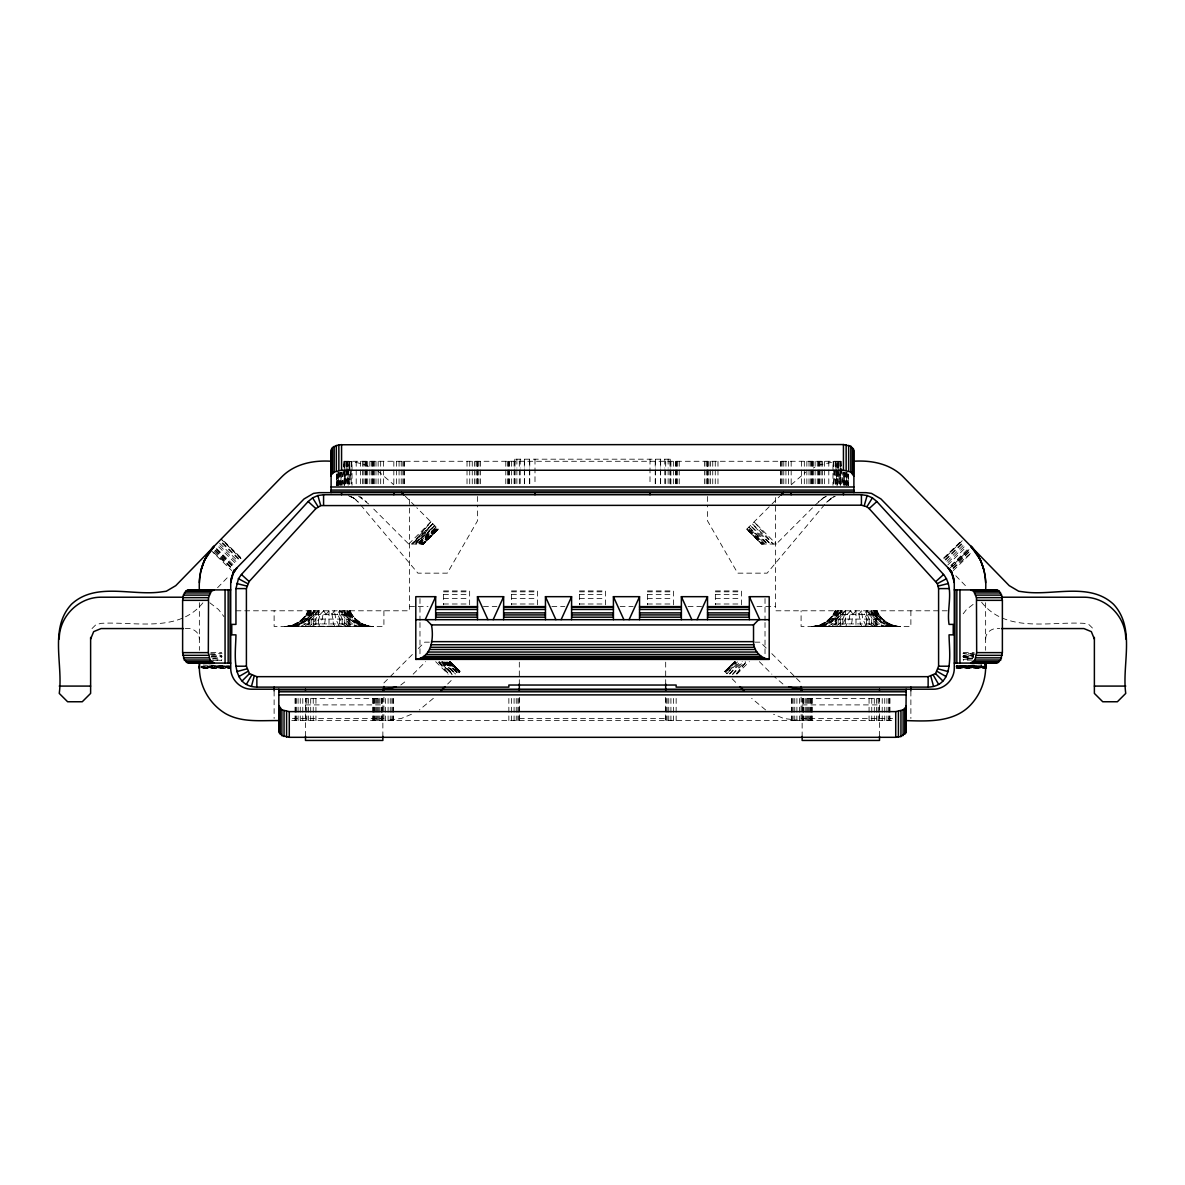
<?xml version="1.0" encoding="UTF-8"?>
<svg xmlns="http://www.w3.org/2000/svg" width="1185" height="1185" viewBox="0 0 1185 1185"><rect width="100%" height="100%" fill="white"/><g stroke="black" fill="none" stroke-linecap="round" stroke-linejoin="round"><path stroke-width="0.75" stroke-dasharray="5 3.75" d="M835.618 484.28L835.632 461.483L840.669 461.276L840.92 485.272M838.21 483.51L838.225 461.32L840.343 485.272L840.861 461.276L841.32 466.816M848.075 474.193L848.223 485.272M338.303 485.272L338.406 472.356L338.732 485.272M836.832 485.272L837.054 461.276L839.41 483.939M340.791 485.272L340.924 472.356L341.043 485.272M344.08 485.272L344.331 461.276C353.767 461.365 363.351 463.542 371.675 467.986M846.268 485.272L846.446 472.356L846.697 485.272M848.356 485.272L848.504 474.193M336.644 474.193L336.333 485.272M301.523 626.48L301.538 625.873C308.026 623.399 312.351 617.252 314.366 610.793L315.032 614.378C312.633 620.051 308.233 626.184 301.523 626.48L356.492 625.873C350.005 623.399 345.679 617.252 343.665 610.793L342.983 614.378C345.398 620.051 349.782 626.184 356.492 626.48M828.508 626.48L828.508 625.873C834.995 623.399 839.321 617.252 841.335 610.793L842.017 614.378C839.602 620.051 835.218 626.184 828.508 626.48L883.462 625.873C876.974 623.399 872.649 617.252 870.634 610.793L869.968 614.378C872.367 620.051 876.767 626.184 883.477 626.48M843.601 485.272L843.883 472.356L843.957 485.272M837.395 485.272L838.225 461.32M337.369 485.272L337.918 472.356M847.068 485.272L847.542 474.193M348.301 483.48L349.368 461.483L351.234 483.48M311.033 610.793C308.144 618.585 301.331 624.628 293.228 626.48C300.901 626.376 307.315 620.881 310.811 614.378L311.033 610.793C305.182 618.452 297.953 626.746 287.407 626.48C296.739 625.665 305.226 619.37 308.9 610.793L307.848 614.378M838.017 610.793C835.114 618.585 828.3 624.628 820.213 626.48C827.885 626.376 834.299 620.881 837.795 614.378L838.017 610.793C832.166 618.452 824.938 626.746 814.391 626.48C823.708 625.665 832.196 619.37 835.869 610.793L834.832 614.378M339.325 485.272L340.169 472.356M844.801 485.272L845.72 472.356M342.169 485.272L343.531 468.653M343.68 466.816L344.139 461.276L344.554 485.272L346.775 461.32L347.605 485.272M347.546 483.554L349.368 461.483L349.382 484.28M833.766 483.48L835.632 461.483L819.531 464.95L813.325 467.986M841.824 483.939L842.979 471.734M345.59 483.939L347.946 461.276L348.168 485.272M334.911 626.48L333.429 623.917L332.007 614.378L329.015 610.793L326.008 614.378L324.601 623.917L323.105 626.48M861.895 626.48L860.399 623.917L858.992 614.378L855.985 610.793L852.993 614.378L851.571 623.917L850.089 626.48M349.294 483.939L352.019 461.276L352.019 485.272M985.639 639.026C985.52 631.753 993.104 627.309 999.755 628.568M326.008 614.378L323.668 610.793L322.187 619.088L318.972 625.873M852.993 614.378L850.637 610.793L849.171 619.088L845.957 625.873M311.714 626.48L316.069 623.917L318.735 619.088L320.217 614.378L318.676 610.793C317.313 616.526 314.943 622.762 309.611 625.873M313.818 610.793L310.988 617.681L303.449 622.584L295.48 625.547L287.807 626.48C299.257 626.717 307.804 619.918 313.818 610.793L314.706 614.378L310.988 617.681L307.122 619.088M834.107 619.088L837.973 617.681L840.787 610.793L841.691 614.378C834.447 621.355 824.967 626.213 814.791 626.48C826.226 626.717 834.788 619.918 840.787 610.793M850.637 610.793L847.201 614.378L843.039 623.917L838.699 626.48M346.301 626.48L341.961 623.917L337.799 614.378L339.354 610.793L342.983 614.378M873.286 626.48L868.931 623.917L864.783 614.378L866.324 610.793L869.968 614.378M284.607 626.48C294.917 626.495 303.997 619.681 308.692 610.793C304.649 620.17 294.872 626.717 284.607 626.48C294.576 626.213 304.027 619.888 308.1 610.793L308.1 626.48M811.577 626.48C821.886 626.45 830.981 619.696 835.677 610.793C831.633 620.17 821.857 626.717 811.577 626.48C821.546 626.213 830.996 619.888 835.084 610.793L835.069 626.48M295.48 625.547L296.398 623.917M822.464 625.547L823.368 623.917M303.449 622.584L310.648 610.793L310.988 617.681M830.418 622.584L837.617 610.793L837.973 617.681M332.007 614.378L334.363 610.793L337.799 614.378M858.992 614.378L861.332 610.793L864.783 614.378M308.9 610.793C303.76 619.474 294.947 626.569 284.459 626.48L291.288 625.873M835.869 610.793C831.529 617.785 825.278 623.962 817.043 625.873M92.015 628.568L95.852 624.747L101.08 623.34C134.971 621.281 178.831 633.486 203.39 602.247M963.198 613.786L966.53 609.46L975.181 602.809M736.626 673.806L745.854 662.371M408.707 544.033L430.881 521.844L412.587 544.033L432.792 523.755L415.861 544.033L434.584 525.548L418.616 544.033L436.11 527.073L421.134 544.033L437.28 528.258L422.556 544.033L438.02 528.984L423.386 544.033L408.707 544.033L372.46 507.787M736.729 673.287L745.883 662.193M732.508 674.221L742.669 662.059M830.433 498.692L834.521 496.382L826.641 502.203L767.11 573.155L737.692 573.155L707.519 520.882L707.519 508.676M430.881 521.844L411.817 544.033L432.792 523.755L414.557 544.033L434.584 525.548L417.475 544.033L436.11 527.073L420.927 544.033L437.28 528.258L422.216 544.033L438.02 528.984L423.326 544.033L438.272 529.236L416.794 507.758M729.605 673.821L739.855 661.941M724.761 671.436L734.7 661.585L724.761 671.436L726.938 673.613L737.44 661.867M314.706 614.378L317.995 610.793M844.979 610.793L841.691 614.378L839.75 614.378M735.574 661.911L725.753 672.428L735.826 662.726M320.217 614.378L323.668 610.793M419.697 544.033L436.11 527.073M217.566 587.716L229.194 575.762M735.322 661.674L725.013 671.688L734.774 661.674M953.021 568.296L970.278 550.818M310.811 614.378L314.366 610.793M837.795 614.378L841.335 610.793M423.089 544.033L438.02 528.984L422.882 544.033M725.013 671.688L734.967 661.674M732.774 674.383L745.409 661.719M383.91 682.945L389.006 677.85M390.28 676.576L413.209 653.631M418.29 648.55L424.689 642.166L430.14 642.166M413.15 674.161L425.652 661.66M433.354 698.32L419.357 709.963M447.649 684.026L452.833 678.842M812.54 507.787L776.293 544.033L761.511 544.033L746.728 529.236L770.739 505.225M772.013 503.951L779.715 496.248M791.195 484.769L805.756 472.089M815.132 505.195L822.805 498.233L827.693 495.463M736.833 674.161L749.335 661.66M952.103 566.785L969.152 549.855M729.708 673.909L742.195 661.585M315.032 614.378L318.676 610.793M842.017 614.378L845.646 610.793L847.201 614.378M943.675 558.031L960.857 541.293M944.045 558.416L962.546 540.39L944.193 558.565M945.141 559.542L962.324 542.804M945.689 560.105L962.872 543.367M946.874 561.32L965.375 543.293M948.03 562.505L965.197 545.767M947.822 564.934L966.323 546.907M950.977 565.541L968.16 548.803M949.141 568.933L968.96 549.618M953.303 570.548L971.804 552.521M726.938 673.613L738.181 662.711M952.222 566.919L970.011 550.803M826.641 502.203L831.174 498.174L835.292 496.263M951.096 565.66L969.019 549.707M953.332 568.356L971.463 552.566M299.524 623.917L305.597 619.088M826.493 623.917L832.581 619.088M400.782 685.019L407.284 680.027M818.494 501.833L824.982 496.856M836.58 625.873C841.913 622.762 844.283 616.526 845.646 610.793L845.527 626.48M822.805 498.233L826.463 496.159M411.432 714.274L401.345 718.451L385.11 720.584M963.316 655.409L974.188 653.883M284.459 626.48L373.556 626.48C363.143 626.909 353.174 620.318 349.131 610.793C351.412 620.096 361.336 626.243 370.609 626.48L366.743 625.873M212.707 658.386L221.714 657.542M818.257 625.873L811.444 626.48L900.541 626.48C890.128 626.909 880.144 620.318 876.1 610.793C878.396 620.096 888.306 626.243 897.593 626.48L893.712 625.873M287.407 626.48L295.287 625.873M814.391 626.48L822.257 625.873M209.819 654.239L222.01 653.305M293.228 626.48L301.538 625.873M820.213 626.48L828.508 625.873M973.448 655.557L962.99 656.164L973.448 655.542M974.485 665.126L956.117 666.103L985.639 667.54L956.117 667.762L985.609 666.562L956.117 666.222L976.322 665.037M983.772 666.651L956.117 667.703L985.639 667.703M972.292 659.956L963.316 660.371M211.197 657.023L221.847 656.831M963.094 656.579L973.67 656.46M201.243 666.311L230.719 666.207L203.153 665.052M956.117 668.296L985.639 668.251L954.28 667.777M344.035 461.276L840.965 461.276M443.501 591.819L469.645 591.819M511.461 591.819L537.605 591.819M579.435 591.819L605.565 591.819M647.395 591.819L673.539 591.819M715.355 591.819L741.499 591.819M443.501 594.44L469.645 594.44M511.461 594.44L537.605 594.44M579.435 594.44L605.565 594.44M647.395 594.44L673.539 594.44M715.355 594.44L741.499 594.44M443.501 598.588L469.645 598.588M511.461 598.588L537.605 598.588M579.435 598.588L605.565 598.588M647.395 598.588L673.539 598.588M715.355 598.588L741.499 598.588M443.501 603.995L469.645 603.995M511.461 603.995L537.605 603.995M579.435 603.995L605.565 603.995M647.395 603.995L673.539 603.995M715.355 603.995L741.499 603.995M409.521 606.616L428.007 606.616M483.45 606.616L496.915 606.616M551.84 606.616L564.889 606.616M620.111 606.616L633.16 606.616M688.085 606.616L701.55 606.616M756.993 606.616L775.479 606.616M235.948 610.793L409.521 610.793L409.521 496.574M947.23 610.793L775.479 610.793L775.479 494.738M306.204 614.378L351.827 614.378C356.655 621.473 364.773 626.273 373.423 626.48C363.143 626.717 353.367 620.17 349.323 610.793L349.96 614.378C354.389 621.147 361.766 626.88 370.209 626.48L367.113 625.873M833.173 614.378L878.796 614.378C883.625 621.473 891.742 626.273 900.393 626.48C887.313 627.369 875.389 620.362 867.005 610.793L872.99 614.378L875.848 619.088L878.603 619.088L884.484 623.917M302.368 619.088L355.663 619.088M829.337 619.088L882.632 619.088M295.435 623.917L362.595 623.917M822.405 623.917L889.565 623.917M185.245 628.568C191.896 627.309 199.48 631.753 199.361 639.026M754.86 642.166L760.311 642.166L766.71 648.55M210.811 652.624L221.684 652.624M963.316 652.624L974.188 652.624M305.493 704.897L382.859 704.897M802.141 704.897L879.507 704.897M292.414 718.495L383.91 718.495M519.311 718.495L665.689 718.495M801.09 718.495L892.586 718.495M291.777 720.584L893.223 720.584M983.757 666.311L956.117 666.207L981.847 665.052L956.117 666.133L985.639 667.525M985.609 666.296L956.117 666.207L983.772 666.562M201.213 667.703L230.719 668.31L201.198 668.207L230.719 667.777L201.213 667.555L230.719 666.207L201.228 666.548L228.883 667.703M211.33 656.46L221.906 656.579M212.663 660.238L221.699 660.356L212.707 659.956M963.153 656.831L973.803 657.023M963.153 656.846L973.803 657.053M208.678 665.037L228.883 666.103M211.552 655.542L222.01 656.164M883.462 625.873L891.772 626.48C883.669 624.628 876.856 618.585 873.967 610.793L874.189 614.378C877.685 620.881 884.099 626.376 891.772 626.48M356.492 625.873L364.787 626.48C356.7 624.628 349.886 618.585 346.983 610.793L347.205 614.378C350.701 620.881 357.115 626.376 364.787 626.48M889.713 625.873L897.593 626.48M975.196 654.253L962.99 653.305L975.181 654.239M362.743 625.873L370.609 626.48M212.974 658.549L221.847 659.512M900.393 626.48C889.965 626.554 881.122 619.518 876.1 610.793M900.541 626.48C890.172 626.51 881.136 619.651 876.308 610.793L876.944 614.378L880.47 619.088L890.957 625.873M349.131 610.793C354.211 619.474 362.951 626.584 373.423 626.48M370.209 626.48L359.84 623.917M799.89 720.584L783.655 718.451L773.568 714.274M210.811 653.883L221.684 655.409M348.879 619.088L346.02 614.378L340.021 610.793L348.879 619.088L357.5 623.917L363.988 625.873M367.957 625.873C359.825 623.917 353.367 617.963 349.323 610.793M886.824 623.917L897.193 626.48C888.158 625.221 879.922 619.207 876.308 610.793M348.331 495.611L353.826 498.174L358.359 502.203L353.826 498.174L349.708 496.263M358.537 496.159L368.742 504.069M351.604 496.9L354.108 498.367M362.195 498.233L360.018 496.856L366.506 501.833M875.389 625.873C870.057 622.762 867.687 616.526 866.324 610.793M348.42 625.873C343.087 622.762 340.717 616.526 339.354 610.793L339.473 626.48M782.915 684.012L774.353 676.665M765.643 709.963L751.645 698.32M209.819 602.809L218.47 609.46L224.009 616.674M353.826 498.174L356.359 500.129M377.897 471.008L393.805 484.769M357.5 623.917L344.213 610.793L346.02 614.378M878.603 619.088L871.182 610.793L872.99 614.378M213.537 552.566L234.452 570.8M746.728 529.236L761.674 544.033L746.98 528.984L762.784 544.033L747.72 528.258L763.866 544.033L748.89 527.073L767.524 544.033L750.416 525.548L770.443 544.033L752.208 523.755L773.183 544.033L754.119 521.844L776.293 544.033M446.093 662.711L458.062 673.613L460.239 671.436L450.3 661.585M441.842 661.585L455.203 673.909M215.329 550.418L232.823 566.86M449.441 661.674L459.987 671.688L450.226 661.674M214.204 551.41L231.919 568.37M449.174 662.726L459.247 672.428L449.426 661.911M439.028 661.719L452.137 674.383L439.591 661.719M446.819 662.711L458.062 673.613L447.693 661.867M449.678 661.674L459.987 671.688L449.885 661.674M449.308 662.726L459.247 672.428L449.204 661.911M224.143 541.293L241.325 558.031M240.955 558.416L221.136 539.101L240.807 558.565M222.676 542.804L239.859 559.542M222.128 543.367L239.311 560.105M219.625 543.293L238.126 561.32M219.803 545.767L236.97 562.505M218.677 546.907L237.178 564.934M216.84 548.803L234.023 565.541M216.04 549.618L234.541 567.645M210.56 549.958L231.697 570.548M442.805 661.585L455.292 673.909M746.98 528.984L762.118 544.033M771.79 653.631L801.09 682.945M759.348 661.66L771.85 674.161M732.167 678.842L737.351 684.026M405.285 496.248L415.535 506.499M435.665 661.66L448.167 674.161M870.634 610.793L874.189 614.378M343.665 610.793L347.205 614.378M955.806 575.762L967.434 587.716M981.61 602.247C1006.169 633.486 1050.028 621.281 1083.919 623.34L1089.148 624.747L1092.985 628.568M748.89 527.073L765.303 544.033M446.715 661.867L458.062 673.613L447.56 661.867M215.063 550.433L232.023 568.252M444.331 661.941L455.321 673.821M216.559 548.803L233.149 566.815M441.368 662.059L452.315 674.221M873.967 610.793L877.152 614.378M346.983 610.793L350.168 614.378M445.145 661.941L455.395 673.821M438.539 662.193L448.078 673.287M360.684 504.988L417.89 573.155L447.308 573.155L477.481 520.882L477.481 508.676M442.331 662.059L452.492 674.221M439.146 662.371L448.374 673.806M866.028 625.873L862.813 619.088L861.332 610.793M339.043 625.873L335.829 619.088L334.363 610.793M876.944 614.378L874.352 610.793L875.345 614.378M349.96 614.378L347.383 610.793L348.375 614.378M878.796 614.378L876.9 610.793L876.9 626.48M351.827 614.378L349.916 610.793L349.93 626.48M835.706 483.939L832.981 461.276L832.981 485.272M342.021 471.734L343.176 483.939M841.469 468.653L842.831 485.272M837.454 483.554L835.632 461.483L836.699 483.48M339.28 472.356L340.199 485.272M844.831 472.356L845.675 485.272M847.082 472.356L847.63 485.272M337.458 474.193L337.932 485.272M341.117 472.356L341.398 485.272M848.356 474.193L848.667 485.272M336.496 474.193L336.644 485.272M346.775 461.32L346.79 483.51M985.639 602.691L985.639 650.269M910.88 610.793L910.88 626.48L801.09 626.48L801.09 610.793M910.88 691.048L910.88 718.495M889.965 698.439L889.965 720.584M889.609 698.439L889.609 720.584M888.572 698.439L888.572 720.584M886.913 698.439L886.913 720.584M884.736 698.439L884.736 720.584M882.218 698.439L882.218 720.584M879.507 736.27L879.507 698.409L802.141 698.409L802.141 736.833M879.151 698.439L879.151 720.584M878.115 698.439L878.115 720.584M876.544 610.793L876.544 626.48M876.456 698.439L876.456 720.584M875.493 610.793L875.493 626.48M874.293 698.439L874.293 720.584M873.834 610.793L873.834 626.48M871.671 610.793L871.671 626.48M871.76 698.439L871.76 720.584M869.153 610.793L869.153 626.48M869.064 698.439L869.064 720.584M866.442 610.793L866.442 626.48M855.985 610.793L855.985 625.873M846.608 472.356L846.49 485.272M842.831 610.793L842.831 626.48M840.861 461.276L840.861 485.272M840.669 461.276L840.669 485.272M840.298 610.793L840.298 626.48M839.261 461.276L839.261 485.272M838.136 610.793L838.136 626.48M837.054 461.276L837.054 485.272M836.477 610.793L836.477 626.48M835.44 610.793L835.44 626.48M833.84 461.276L833.84 485.272M828.804 461.276L828.804 485.272M824.479 461.276L824.479 485.272M822.523 461.276L822.523 485.272M821.146 461.276L821.146 485.272M819.827 461.276L819.827 485.272M819.057 461.276L819.057 485.272M818.346 461.276L818.346 485.272M817.294 461.276L817.294 485.272M815.132 461.276L815.132 485.272M813.473 461.276L813.473 485.272M812.436 461.276L812.436 485.272M812.599 698.439L812.599 720.584M812.081 461.276L812.081 485.272M811.71 461.276L811.71 485.272M811.547 698.439L811.547 720.584M811.192 698.439L811.192 720.584M810.673 461.276L810.673 485.272M810.155 698.439L810.155 720.584M809.888 698.439L809.888 720.584M809.014 461.276L809.014 485.272M808.481 698.439L808.481 720.584M807.37 698.439L807.37 720.584M806.852 461.276L806.852 485.272M806.318 698.439L806.318 720.584M805.207 698.439L805.207 720.584M804.319 461.276L804.319 485.272M803.8 698.439L803.8 720.584M803.548 698.439L803.548 720.584M802.497 698.439L802.497 720.584M801.623 461.276L801.623 485.272M801.09 697.165L801.09 720.584M799.431 698.439L799.431 720.584M796.913 698.439L796.913 720.584M794.75 698.439L794.75 720.584M793.091 698.439L793.091 720.584M792.039 698.439L792.039 720.584M791.684 698.439L791.684 720.584M791.165 461.276L791.165 485.272M788.455 461.276L788.455 485.272M785.936 461.276L785.936 485.272M783.774 461.276L783.774 485.272M782.1 461.276L782.1 485.272M781.063 461.276L781.063 485.272M780.708 461.276L780.708 485.272M765.021 598.529L765.021 620.673M765.021 622.51L765.021 653.883M741.499 604.868L741.499 590.93L715.355 590.93L715.355 604.868M717.977 461.276L717.977 485.272M715.266 461.276L715.266 485.272M712.748 461.276L712.748 485.272M710.57 461.276L710.57 485.272M708.911 461.276L708.911 485.272M707.875 461.276L707.875 485.272M707.519 461.276L707.519 485.272M707.519 496.485L707.519 506.943M707.164 461.276L707.164 485.272M706.112 461.276L706.112 485.272M704.453 461.276L704.453 485.272M679.212 461.276L679.212 485.272M677.553 461.276L677.553 485.272M676.502 461.276L676.502 485.272M676.146 461.276L676.146 485.272M676.146 698.439L676.146 720.584M675.435 461.276L675.435 485.272M673.539 604.868L673.539 590.93L647.395 590.93L647.395 604.868M673.435 698.439L673.435 720.584M673.347 461.276L673.347 485.272M670.917 484.072L670.917 459.188L514.083 459.188L514.083 468.075M670.917 698.439L670.917 720.584M670.206 459.188L670.206 468.075M670.206 469.852L670.206 484.072M670.029 461.276L670.029 485.272M668.755 698.439L668.755 720.584M668.118 459.188L668.118 468.075M668.118 469.852L668.118 484.072M667.096 698.439L667.096 720.584M666.044 698.439L666.044 720.584M665.689 461.276L665.689 485.272M665.689 662.148L665.689 685.034M665.689 697.358L665.689 720.584M664.8 459.188L664.8 468.075M664.8 469.852L664.8 484.072M660.652 461.276L660.652 485.272M660.46 459.188L660.46 468.075M660.46 469.852L660.46 484.072M655.423 459.188L655.423 468.075M655.423 469.852L655.423 484.072M655.231 461.276L655.231 485.272M650.002 459.188L650.002 485.272M605.565 604.868L605.565 590.93L579.435 590.93L579.435 604.868M537.605 604.868L537.605 590.93L511.461 590.93L511.461 604.868M534.998 459.188L534.998 485.272M529.769 461.276L529.769 485.272M529.577 459.188L529.577 468.075M529.577 469.852L529.577 484.072M524.54 459.188L524.54 468.075M524.54 469.852L524.54 484.072M524.348 461.276L524.348 485.272M520.2 459.188L520.2 468.075M520.2 469.852L520.2 484.072M519.311 461.276L519.311 485.272M519.311 662.148L519.311 685.034M519.311 697.358L519.311 720.584M518.956 698.439L518.956 720.584M517.904 698.439L517.904 720.584M516.882 459.188L516.882 468.075M516.882 469.852L516.882 484.072M516.245 698.439L516.245 720.584M514.971 461.276L514.971 485.272M514.794 459.188L514.794 468.075M514.794 469.852L514.794 484.072M514.083 469.852L514.083 484.072M514.083 698.439L514.083 720.584M511.653 461.276L511.653 485.272M511.565 698.439L511.565 720.584M509.565 461.276L509.565 485.272M508.854 461.276L508.854 485.272M508.854 698.439L508.854 720.584M508.498 461.276L508.498 485.272M507.447 461.276L507.447 485.272M505.788 461.276L505.788 485.272M480.547 461.276L480.547 485.272M478.888 461.276L478.888 485.272M477.836 461.276L477.836 485.272M477.481 461.276L477.481 485.272M477.481 496.485L477.481 506.943M477.125 461.276L477.125 485.272M476.089 461.276L476.089 485.272M474.43 461.276L474.43 485.272M472.252 461.276L472.252 485.272M469.734 461.276L469.734 485.272M469.645 604.868L469.645 590.93L443.501 590.93L443.501 604.868M467.023 461.276L467.023 485.272M419.979 598.529L419.979 620.673M419.979 622.51L419.979 653.883M404.292 461.276L404.292 485.272M403.937 461.276L403.937 485.272M402.9 461.276L402.9 485.272M401.226 461.276L401.226 485.272M399.064 461.276L399.064 485.272M396.545 461.276L396.545 485.272M393.835 461.276L393.835 485.272M393.316 698.439L393.316 720.584M392.961 698.439L392.961 720.584M391.909 698.439L391.909 720.584M390.25 698.439L390.25 720.584M388.087 698.439L388.087 720.584M385.569 698.439L385.569 720.584M383.91 610.793L383.91 626.48L274.12 626.48L274.12 610.793M383.91 697.165L383.91 720.584M383.377 461.276L383.377 485.272M382.859 736.833L382.859 698.409L305.493 698.409L305.493 736.27M382.503 698.439L382.503 720.584M381.451 698.439L381.451 720.584M381.2 698.439L381.2 720.584M380.681 461.276L380.681 485.272M379.792 698.439L379.792 720.584M378.682 698.439L378.682 720.584M378.148 461.276L378.148 485.272M377.63 698.439L377.63 720.584M376.519 698.439L376.519 720.584M375.986 461.276L375.986 485.272M375.112 698.439L375.112 720.584M374.845 698.439L374.845 720.584M374.327 461.276L374.327 485.272M373.808 698.439L373.808 720.584M373.453 698.439L373.453 720.584M373.29 461.276L373.29 485.272M372.919 461.276L372.919 485.272M372.564 461.276L372.564 485.272M372.401 698.439L372.401 720.584M371.527 461.276L371.527 485.272M369.868 461.276L369.868 485.272M367.706 461.276L367.706 485.272M366.654 461.276L366.654 485.272M365.943 461.276L365.943 485.272M365.173 461.276L365.173 485.272M363.854 461.276L363.854 485.272M362.477 461.276L362.477 485.272M360.521 461.276L360.521 485.272M356.196 461.276L356.196 485.272M351.16 461.276L351.16 485.272M349.56 610.793L349.56 626.48M348.523 610.793L348.523 626.48M347.946 461.276L347.946 485.272M346.864 610.793L346.864 626.48M345.739 461.276L345.739 485.272M344.702 610.793L344.702 626.48M344.331 461.276L344.331 485.272M344.139 461.276L344.139 485.272M342.169 610.793L342.169 626.48M338.51 472.356L338.392 485.272M329.015 610.793L329.015 625.873M318.558 610.793L318.558 626.48M315.936 698.439L315.936 720.584M315.847 610.793L315.847 626.48M313.329 610.793L313.329 626.48M313.24 698.439L313.24 720.584M311.166 610.793L311.166 626.48M310.707 698.439L310.707 720.584M309.507 610.793L309.507 626.48M308.544 698.439L308.544 720.584M308.456 610.793L308.456 626.48M306.885 698.439L306.885 720.584M305.849 698.439L305.849 720.584M302.782 698.439L302.782 720.584M300.264 698.439L300.264 720.584M298.087 698.439L298.087 720.584M296.428 698.439L296.428 720.584M295.391 698.439L295.391 720.584M295.035 698.439L295.035 720.584M274.12 691.048L274.12 718.495M199.361 602.691L199.361 650.269M336.836 474.193L336.777 485.272L336.836 474.193M308.1 610.793L306.426 614.378L308.1 610.793M835.084 610.793L833.41 614.378L835.084 610.793M438.272 529.236L423.489 544.033L438.272 529.236M972.026 658.579L963.153 659.512L972.026 658.549M972.292 658.401L963.287 657.542L972.292 658.386M878.648 614.378L876.9 610.793L878.574 614.378M351.664 614.378L349.916 610.793L351.589 614.378M844.209 485.272L844.076 472.356L844.12 485.272M336.999 485.272L336.925 474.193L336.895 485.272"/><path stroke-width="1.5" d="M905.933 720.584C928.092 721.28 953.54 722.628 970.322 705.268C979.802 695.24 985.239 682.101 985.639 668.31L985.639 662.815M985.639 667.54L985.372 663.008L985.639 668.31L985.372 663.008M199.361 662.815L199.361 668.31C199.673 686.707 209.715 704.112 225.506 713.577C241.844 722.865 261.085 720.317 279.067 720.584M199.361 667.54L199.658 662.696M199.391 666.562L199.361 668.31L199.391 666.311M230.719 663.082L188.622 663.082L184.386 660.015L182.623 652.624L182.623 600.336L183.438 595.107L185.63 591.285L188.622 589.893L230.719 589.893M214.322 663.082L210.086 660.015L208.323 652.624L208.53 597.64L211.33 591.285L214.322 589.893M970.678 663.082L974.914 660.015L976.677 652.624L976.47 597.64L973.67 591.285L970.678 589.893M954.28 663.082L996.378 663.082L1000.614 660.015L1002.377 652.624L1002.377 600.336L1001.562 595.107L999.37 591.285L996.378 589.893L954.28 589.893M435.665 619.681L435.665 596.677L415.802 596.677L415.802 659.423C432.081 657.482 433.873 637.634 431.473 624.91L426.244 619.681M953.955 579.095L951.496 572.296L948.341 568.119L953.021 575.599L954.28 582.709L954.28 668.31C954.34 679.494 944.549 689.285 933.365 689.211L251.635 689.211C240.451 689.285 230.66 679.494 230.719 668.31L230.719 582.709L231.979 575.599L236.659 568.119L233.445 572.399L231.045 579.095M199.361 582.709C199.51 569.23 204.753 555.883 214.189 546.226C203.079 557.913 198.473 574.103 199.361 589.997M235.948 588.59L238.452 578.68L241.429 574.488L308.159 501.536L312.603 497.863L317.876 495.537L323.579 494.738L861.421 494.738L867.124 495.537L872.397 497.863L876.841 501.536L943.571 574.488C954.888 588.412 946.311 608.29 949.052 624.391L953.229 624.391L953.229 634.849L949.052 634.849C949.155 652.55 955.347 686.233 928.136 687.122L676.146 687.122L676.146 685.034L508.854 685.034L508.854 687.122L256.864 687.122C229.653 686.233 235.845 652.55 235.948 634.849L231.771 634.849L231.771 624.391L235.948 624.391L235.948 588.59L246.406 588.59L249.146 581.539L315.877 508.587L320.735 505.595L861.421 505.195L866.902 506.75L869.123 508.587L937.335 583.642L938.594 588.59L938.594 666.207L935.528 673.613L928.136 676.665L256.864 676.665L249.472 673.613L246.406 666.207L246.406 588.59M230.719 582.709L233.445 572.399L236.659 568.119M59.25 639.026C59.117 616.644 78.684 597.062 101.08 597.21L183.408 597.21M90.623 639.026L93.674 631.635L101.08 628.568L183.408 628.568M853.896 492.649L853.896 450.552L850.83 446.301L843.439 444.553L338.851 444.76L332.511 447.545L331.104 450.552L331.104 492.649M331.104 476.237L331.459 448.996M278.831 689.211L278.831 731.323L281.882 735.559L289.273 737.307L895.727 737.307L900.956 736.507L905.814 732.863L906.169 705.623M905.814 732.863L906.169 689.211M251.457 686.411L254.153 676.309M864.265 505.595L867.124 495.537M200.665 571.081L204.531 560.046L214.189 546.226L211.685 548.996M425.208 619.681L435.665 596.677M493.167 619.681L503.625 596.677L477.481 596.677L477.481 619.681M561.127 619.681L571.585 596.677L545.456 596.677L545.456 619.681M629.102 619.681L639.544 596.677L613.415 596.677L613.415 619.681M697.061 619.681L707.519 596.677L681.375 596.677L681.375 619.681M246.406 684.323L251.635 675.272M866.902 506.75L872.397 497.863M331.459 474.696L334.17 472L341.561 470.238L843.439 470.238L850.83 472L853.896 476.237M278.831 705.623L281.882 709.859L289.273 711.622L895.727 711.622L903.118 709.859L905.814 707.178M233.03 571.837L304.041 498.959L313.507 493.39L319.017 492.649L865.983 492.649L871.493 493.39L880.959 498.959L951.97 571.837M242.081 681.005L249.472 673.613M441.146 690.529L445.042 686.633M780.989 494.975L783.537 492.427M431.473 624.91L753.527 624.91L758.755 619.681M869.123 508.587L876.841 501.536M935.854 581.539L943.571 574.488M238.763 676.665L247.813 671.436M937.335 583.642L946.548 578.68M396.249 686.9L385.11 689.211M236.674 671.628L246.761 668.918M938.268 586.042L948.415 583.479M331.681 461.276C313.684 460.017 294.606 463.691 281.571 477.081L175.765 585.657L166.285 591.241L160.79 591.982C131.802 596.04 95.555 581.835 71.5 604.231C49.133 628.243 63.294 664.444 59.25 693.403L67.619 701.757L82.254 701.757L90.623 693.403L90.623 637.411M853.319 461.276C871.316 460.017 890.394 463.691 903.429 477.081L1009.235 585.657L1018.715 591.241L1024.21 591.982C1053.198 596.04 1089.445 581.835 1113.5 604.231C1135.867 628.243 1121.706 664.444 1125.75 693.403L1117.381 701.757L1102.746 701.757L1094.377 693.403L1094.377 637.411M331.104 486.976L853.896 486.976M331.104 490.086L853.896 490.086M331.104 491.997L853.896 491.997M938.594 588.59L949.052 588.59M187.067 590.249L212.767 590.249M972.233 590.249L997.933 590.249M185.63 591.285L211.33 591.285M973.67 591.285L999.37 591.285M184.386 592.944L210.086 592.944M974.914 592.944L1000.614 592.944M183.438 595.107L209.123 595.107M975.877 595.107L1001.562 595.107M749.335 619.681L749.335 596.677L769.198 596.677L769.198 659.423L415.802 659.364M1001.592 597.21L1083.919 597.21C1106.316 597.062 1125.883 616.644 1125.75 639.026M182.831 597.64L208.53 597.64M976.47 597.64L1002.169 597.64M182.623 600.336L208.323 600.336M976.677 600.336L1002.377 600.336M435.665 606.616L477.481 606.616M503.625 606.616L545.456 606.616M571.585 606.616L613.415 606.616M639.544 606.616L681.375 606.616M707.519 606.616L749.335 606.616M435.665 607.327L477.481 607.327M503.625 607.327L545.456 607.327M571.585 607.327L613.415 607.327M639.544 607.327L681.375 607.327M707.519 607.327L749.335 607.327M435.665 609.46L477.481 609.46M503.625 609.46L545.456 609.46M571.585 609.46L613.415 609.46M639.544 609.46L681.375 609.46M707.519 609.46L749.335 609.46M435.665 612.882L477.481 612.882M503.625 612.882L545.456 612.882M571.585 612.882L613.415 612.882M639.544 612.882L681.375 612.882M707.519 612.882L749.335 612.882M435.665 614.926L477.481 614.926M503.625 614.926L545.456 614.926M571.585 614.926L613.415 614.926M639.544 614.926L681.375 614.926M707.519 614.926L749.335 614.926M435.665 617.192L477.481 617.192M503.625 617.192L545.456 617.192M571.585 617.192L613.415 617.192M639.544 617.192L681.375 617.192M707.519 617.192L749.335 617.192M415.802 619.681L769.198 619.681M1001.592 628.568L1083.919 628.568L1091.326 631.635L1094.377 639.026M431.473 641.648L753.527 641.648C753.379 650.343 760.503 658.46 769.198 659.29M431.236 644.744L753.764 644.744M430.585 647.306L754.415 647.306M429.637 649.499L755.363 649.499M428.096 652.046L756.904 652.046M182.623 652.624L208.323 652.624M976.677 652.624L1002.377 652.624M426.022 654.475L758.978 654.475M182.831 655.335L208.53 655.335M976.47 655.335L1002.169 655.335M423.608 656.46L761.392 656.46M183.438 657.853L209.123 657.853M420.838 657.971L764.162 657.971M975.877 657.853L1001.562 657.853M418.438 658.801L766.562 658.801M184.386 660.015L210.086 660.015M974.914 660.015L1000.614 660.015M185.63 661.674L211.33 661.674M973.67 661.674L999.37 661.674M187.067 662.726L212.767 662.726M972.233 662.726L997.933 662.726M235.948 666.207L246.406 666.207M938.594 666.207L949.052 666.207M59.25 686.085L90.623 686.085M1094.377 686.085L1125.75 686.085M278.831 689.863L906.169 689.863M278.831 691.788L906.169 691.788M278.831 694.884L906.169 694.884M799.89 689.211L788.751 686.9M236.585 583.479L246.732 586.042M938.239 668.918L948.326 671.628M238.452 578.68L247.665 583.642M937.187 671.436L946.237 676.665M308.159 501.536L315.877 508.587M241.429 574.488L249.146 581.539M935.528 673.613L942.919 681.005M739.958 686.633L743.854 690.529M401.463 492.427L404.011 494.975M985.639 582.709C985.061 569.333 980.276 555.898 970.811 546.226C982.158 557.779 986.749 574.088 985.639 589.997M972.752 548.329L970.811 546.226L980.469 560.046L984.335 571.081M948.341 568.119L951.555 572.399L954.28 582.709M312.603 497.863L318.098 506.75M933.365 675.272L938.594 684.323M749.335 596.677L759.792 619.681M681.375 596.677L691.833 619.681M613.415 596.677L623.873 619.681M545.456 596.677L555.898 619.681M477.481 596.677L487.939 619.681M317.876 495.537L320.735 505.595M930.847 676.309L933.543 686.411M985.342 662.741L985.535 664.889M959.939 589.893L959.939 663.082M956.843 589.893L956.843 663.082M954.917 589.893L954.917 663.082M928.136 676.665L928.136 687.122M910.88 687.122L910.88 690.811M904.777 708.615L904.777 734.315M903.118 709.859L903.118 735.559M900.956 710.822L900.956 736.507M898.423 711.415L898.423 737.114M895.727 711.622L895.727 737.307M879.507 689.211L879.507 690.292M879.507 736.27L879.507 740.447L802.141 740.447L802.141 736.27M861.421 494.738L861.421 505.195M853.541 448.996L853.541 474.696M852.489 447.545L852.489 473.245M850.83 446.301L850.83 472M848.667 445.353L848.667 471.052M846.149 444.76L846.149 470.445M843.439 444.553L843.439 470.238M843.439 492.649L843.439 494.738M802.141 689.211L802.141 690.292M801.09 686.5L801.09 690.055M791.165 492.649L791.165 494.738M753.527 624.91L753.527 641.648M707.519 596.677L707.519 619.681M665.689 683.967L665.689 690.322M650.002 492.649L650.002 494.738M639.544 596.677L639.544 619.681M571.585 596.677L571.585 619.681M534.998 492.649L534.998 494.738M519.311 683.967L519.311 690.322M503.625 596.677L503.625 619.681M393.835 492.649L393.835 494.738M383.91 686.5L383.91 690.055M382.859 689.211L382.859 690.292M382.859 736.27L382.859 740.447L305.493 740.447L305.493 736.27M341.561 444.553L341.561 470.238M341.561 492.649L341.561 494.738M338.851 444.76L338.851 470.445M336.333 445.353L336.333 471.052M334.17 446.301L334.17 472M332.511 447.545L332.511 473.245M323.579 494.738L323.579 505.195M305.493 689.211L305.493 690.292M289.273 711.622L289.273 737.307M286.577 711.415L286.577 737.114M284.044 710.822L284.044 736.507M281.882 709.859L281.882 735.559M280.223 708.615L280.223 734.315M279.186 707.178L279.186 732.863M274.12 687.122L274.12 690.811M256.864 676.665L256.864 687.122M230.083 589.893L230.083 663.082M228.157 589.893L228.157 663.082M225.061 589.893L225.061 663.082"/></g></svg>
